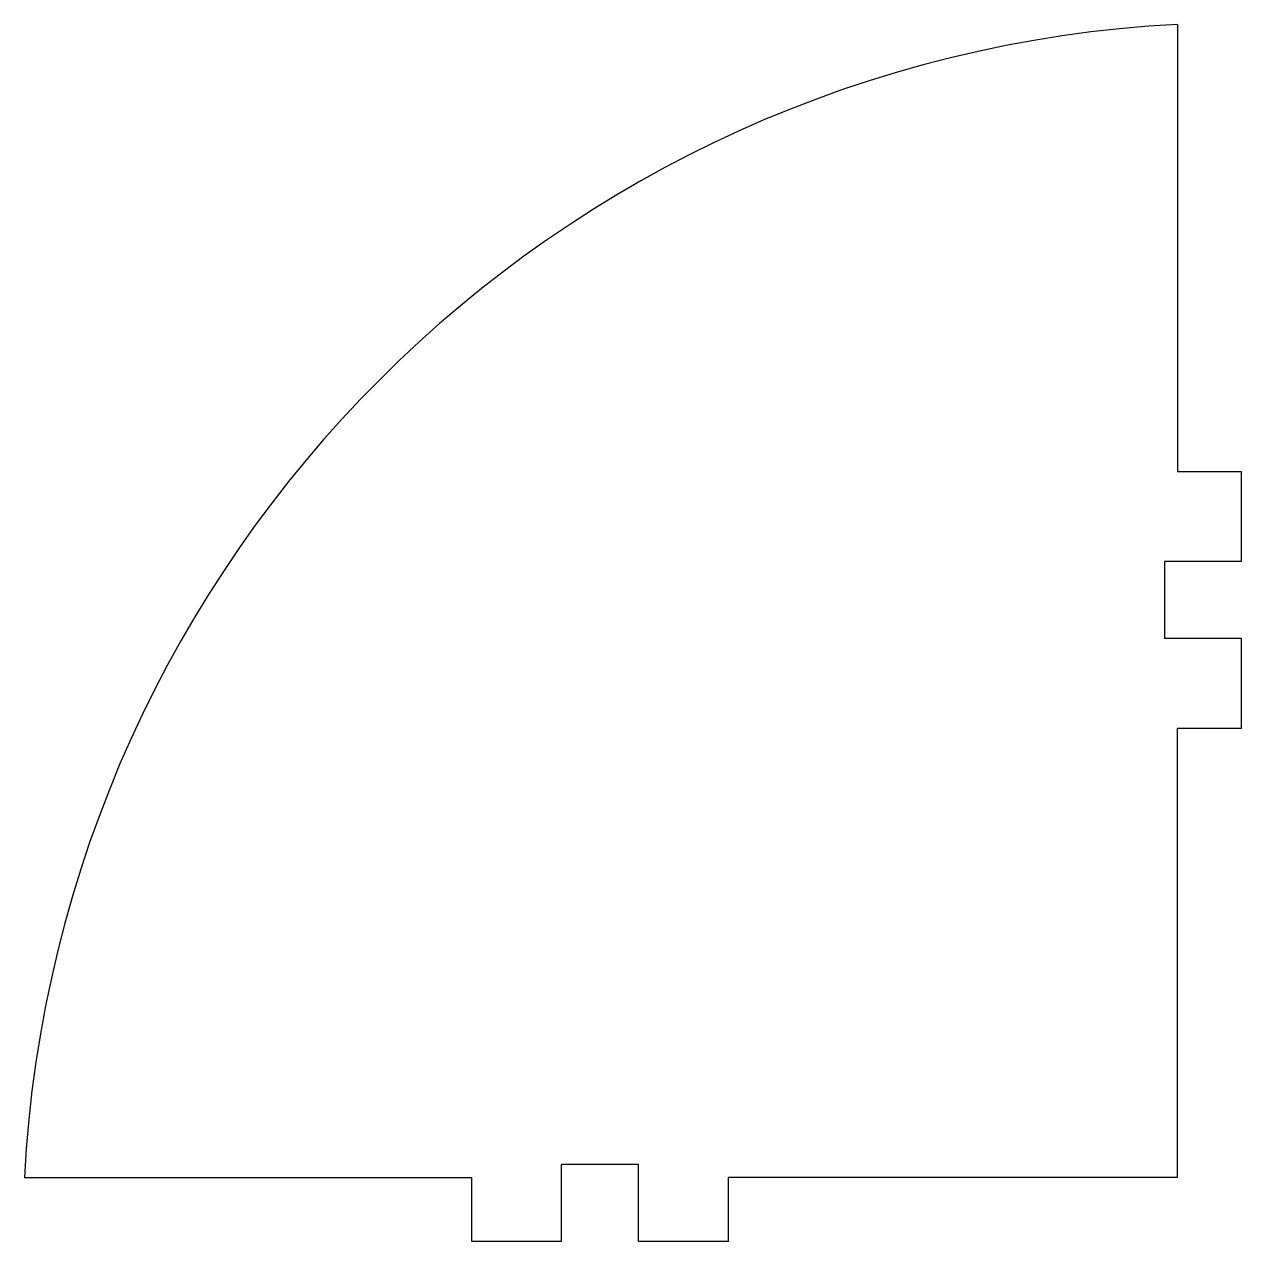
# Model space of a CAD drawing. Extents: x -2.37 to 0, y 0 to 2.37.
import ezdxf

# ---------------------------------------------------------------- set-up
doc = ezdxf.new("R2010")
doc.units = 0
doc.header["$MEASUREMENT"] = 0
doc.layers.add('VISIBLE', color=7, linetype='CONTINUOUS')

msp = doc.modelspace()

# ---------------------------------------------------------------- linework, layer by layer
at = {"layer": 'VISIBLE'}
for p, q in [((-0.125, 2.3717), (-0.125, 1.5)), ((0, 1.5), (-0.125, 1.5)), ((0, 1.325), (0, 1.5)), ((-0.15, 1.325), (-0.15, 1.175)), ((0, 1.325), (-0.15, 1.325)), ((0, 1.175), (-0.15, 1.175)), ((0, 1), (0, 1.175)), ((0, 1), (-0.125, 1)), ((-0.125, 0.125), (-0.125, 1)), ((-1.325, 0), (-1.325, 0.15)), ((-1.175, 0.15), (-1.325, 0.15)), ((-1.175, 0), (-1.175, 0.15)), ((-2.3717, 0.125), (-1.5, 0.125)), ((-1.5, 0), (-1.5, 0.125)), ((-1, 0), (-1, 0.125)), ((-0.125, 0.125), (-1, 0.125)), ((-1.325, 0), (-1.5, 0)), ((-1, 0), (-1.175, 0))]:
    msp.add_line(p, q, dxfattribs=at)
msp.add_arc((0, 0), 2.375, 93.017, 176.983, dxfattribs=at)

doc.saveas('drawing.dxf')
